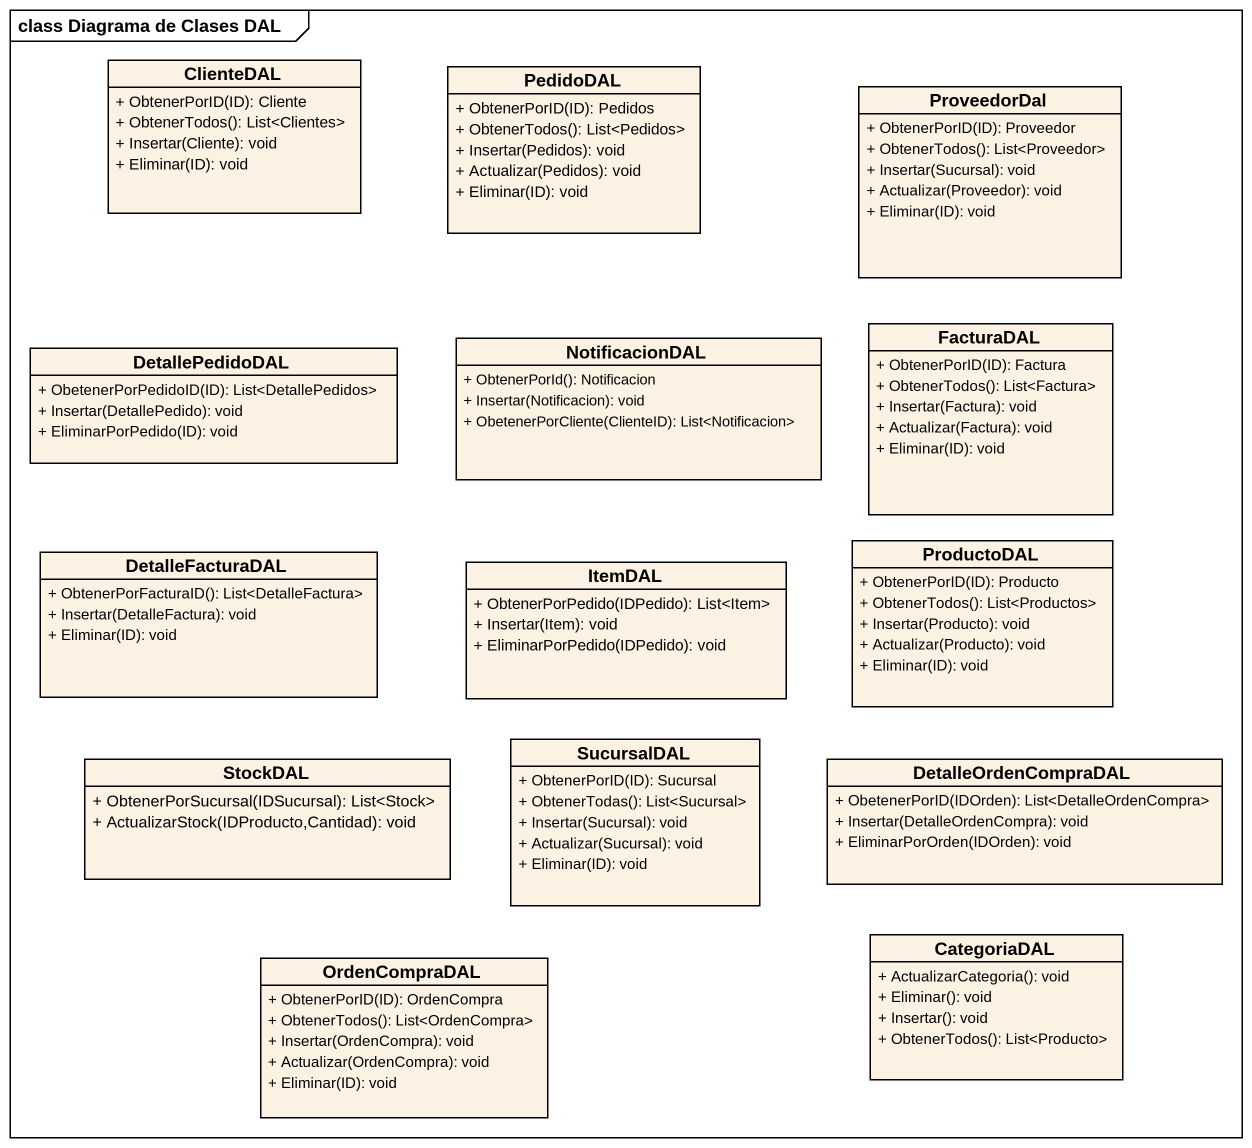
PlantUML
@startuml
mainframe class Diagrama de Clases DAL
hide circle
hide empty members
skinparam classAttributeIconSize 0
class ClienteDAL {
  + ObtenerPorID(ID): Cliente
  + ObtenerTodos(): List<Clientes>
  + Insertar(Cliente): void
  + Eliminar(ID): void
}
class PedidoDAL {
  + ObtenerPorID(ID): Pedidos
  + ObtenerTodos(): List<Pedidos>
  + Insertar(Pedidos): void
  + Actualizar(Pedidos): void
  + Eliminar(ID): void
}
class ProveedorDal {
  + ObtenerPorID(ID): Proveedor
  + ObtenerTodos(): List<Proveedor>
  + Insertar(Sucursal): void
  + Actualizar(Proveedor): void
  + Eliminar(ID): void
}
class DetallePedidoDAL {
  + ObetenerPorPedidoID(ID): List<DetallePedidos>
  + Insertar(DetallePedido): void
  + EliminarPorPedido(ID): void
}
class NotificacionDAL {
  + ObtenerPorId(): Notificacion
  + Insertar(Notificacion): void
  + ObetenerPorCliente(ClienteID): List<Notificacion>
}
class FacturaDAL {
  + ObtenerPorID(ID): Factura
  + ObtenerTodos(): List<Factura>
  + Insertar(Factura): void
  + Actualizar(Factura): void
  + Eliminar(ID): void
}
class DetalleFacturaDAL {
  + ObtenerPorFacturaID(): List<DetalleFactura>
  + Insertar(DetalleFactura): void
  + Eliminar(ID): void
}
class ItemDAL {
  + ObtenerPorPedido(IDPedido): List<Item>
  + Insertar(Item): void
  + EliminarPorPedido(IDPedido): void
}
class ProductoDAL {
  + ObtenerPorID(ID): Producto
  + ObtenerTodos(): List<Productos>
  + Insertar(Producto): void
  + Actualizar(Producto): void
  + Eliminar(ID): void
}
class StockDAL {
  + ObtenerPorSucursal(IDSucursal): List<Stock>
  + ActualizarStock(IDProducto,Cantidad): void
}
class SucursalDAL {
  + ObtenerPorID(ID): Sucursal
  + ObtenerTodas(): List<Sucursal>
  + Insertar(Sucursal): void
  + Actualizar(Sucursal): void
  + Eliminar(ID): void
}
class DetalleOrdenCompraDAL {
  + ObetenerPorID(IDOrden): List<DetalleOrdenCompra>
  + Insertar(DetalleOrdenCompra): void
  + EliminarPorOrden(IDOrden): void
}
class CategoriaDAL {
  + ActualizarCategoria(): void
  + Eliminar(): void
  + Insertar(): void
  + ObtenerTodos(): List<Producto>
}
class OrdenCompraDAL {
  + ObtenerPorID(ID): OrdenCompra
  + ObtenerTodos(): List<OrdenCompra>
  + Insertar(OrdenCompra): void
  + Actualizar(OrdenCompra): void
  + Eliminar(ID): void
}
@enduml
